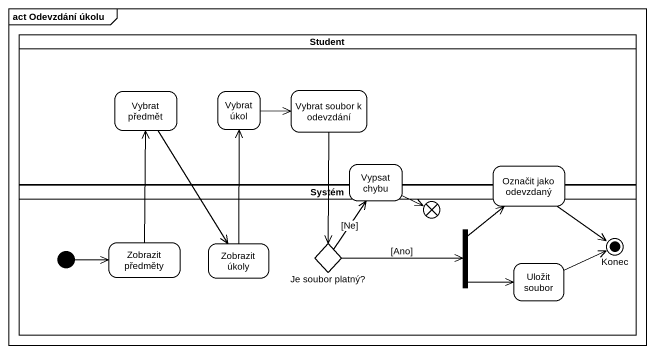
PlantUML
@startuml
mainframe act Odevzdání úkolu
hide empty description
state Student <<partition>> {
  state "Vybrat předmět" as Vybrat_předmět
  state "Vybrat úkol" as Vybrat_úkol
  state "Vybrat soubor k odevzdání" as Vybrat_soubor_k_odevzdání
}
state "Vypsat chybu" as Vypsat_chybu
state "Označit jako odevzdaný" as Označit_jako_odevzdaný
state Systém <<partition>> {
  state flowfinal1 <<end>>
  state "Zobrazit předměty" as Zobrazit_předměty
  state "Zobrazit úkoly" as Zobrazit_úkoly
  state "Je soubor platný?" as Je_soubor_platný <<choice>>
  state fork1 <<fork>>
  state Konec <<end>>
  state "Uložit soubor" as Uložit_soubor
  [*] -right-> Zobrazit_předměty
}
Vybrat_předmět --> Zobrazit_úkoly
Vybrat_úkol -right-> Vybrat_soubor_k_odevzdání
Vybrat_soubor_k_odevzdání --> Je_soubor_platný
Vypsat_chybu -right-> flowfinal1
Označit_jako_odevzdaný --> Konec
Zobrazit_předměty -up-> Vybrat_předmět
Zobrazit_úkoly -up-> Vybrat_úkol
Je_soubor_platný -up-> Vypsat_chybu : [Ne]
Je_soubor_platný -right-> fork1 : [Ano]
fork1 -up-> Označit_jako_odevzdaný
fork1 -right-> Uložit_soubor
Uložit_soubor -right-> Konec
@enduml
